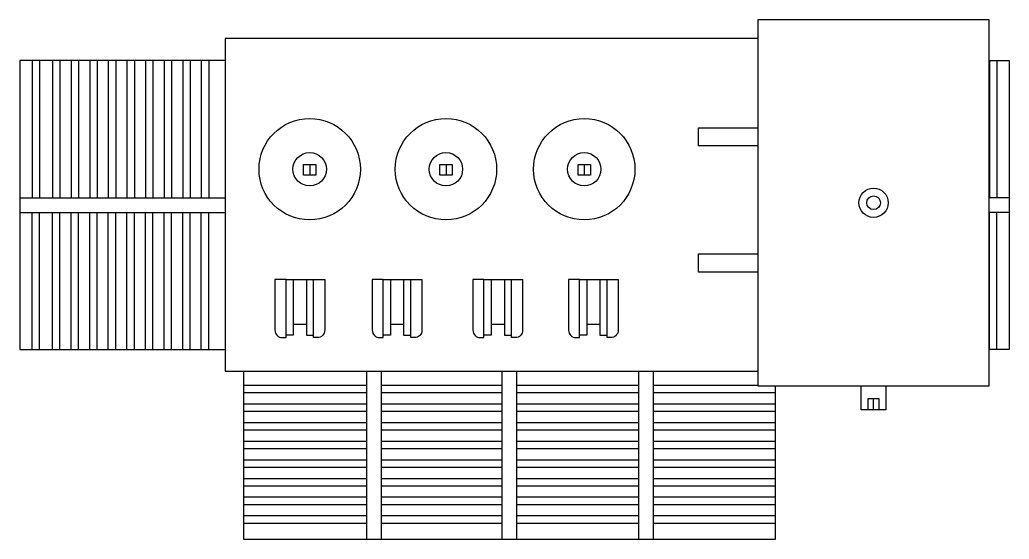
# Model space of a CAD drawing. Header units: millimetres. Extents: x 20927 to 53748, y 38421 to 54891.
# Drawn here: x 44620 to 46440, y 41512 to 42467 of the extents above; entities that cross this region are included whole.
import ezdxf

# ---------------------------------------------------------------- set-up
doc = ezdxf.new("R2010")
doc.units = ezdxf.units.MM
doc.layers.add('DETAIL', color=4, linetype='Continuous')
doc.layers.add('TRANS', color=2, linetype='Continuous')

msp = doc.modelspace()

# ---------------------------------------------------------------- linework, layer by layer
at = {"layer": 'DETAIL', "ltscale": 0.25}
for p, q in [((44643.2, 42391.7), (44643.2, 42139.8)), ((44656.8, 42391.7), (44656.8, 42139.8)), ((44680.6, 42391.7), (44680.6, 42139.8)), ((44694.3, 42391.7), (44694.3, 42139.8)), ((44714.8, 42391.7), (44714.8, 42139.8)), ((44728.5, 42391.7), (44728.5, 42139.8)), ((44749, 42391.7), (44749, 42139.8)), ((44762.7, 42391.7), (44762.7, 42139.8)), ((44783.3, 42391.7), (44783.3, 42139.8)), ((44797, 42391.7), (44797, 42139.8)), ((44817.5, 42391.7), (44817.5, 42139.8)), ((44831.2, 42391.7), (44831.2, 42139.8)), ((44851.7, 42391.7), (44851.7, 42139.8)), ((44865.4, 42391.7), (44865.4, 42139.8)), ((44885.9, 42391.7), (44885.9, 42139.8)), ((44899.6, 42391.7), (44899.6, 42139.8)), ((44920.2, 42391.7), (44920.2, 42139.8)), ((44933.8, 42391.7), (44933.8, 42139.8)), ((44954.4, 42391.7), (44954.4, 42139.8)), ((44968.1, 42391.7), (44968.1, 42139.8)), ((46404.1, 42391.7), (46404.1, 42139.8)), ((46417.8, 42391.7), (46417.8, 42139.8)), ((44620.5, 42139.8), (44998, 42139.8)), ((46440.5, 42139.8), (46403.4, 42139.8)), ((44620.5, 42112.4), (44998, 42112.4)), ((44643.2, 41860.5), (44643.2, 42112.4)), ((44656.8, 41860.5), (44656.8, 42112.4)), ((44680.6, 41860.5), (44680.6, 42112.4)), ((44694.3, 41860.5), (44694.3, 42112.4)), ((44714.8, 41860.5), (44714.8, 42112.4)), ((44728.5, 41860.5), (44728.5, 42112.4)), ((44749, 41860.5), (44749, 42112.4)), ((44762.7, 41860.5), (44762.7, 42112.4)), ((44783.3, 41860.5), (44783.3, 42112.4)), ((44797, 41860.5), (44797, 42112.4)), ((44817.5, 41860.5), (44817.5, 42112.4)), ((44831.2, 41860.5), (44831.2, 42112.4)), ((44851.7, 41860.5), (44851.7, 42112.4)), ((44865.4, 41860.5), (44865.4, 42112.4)), ((44885.9, 41860.5), (44885.9, 42112.4)), ((44899.6, 41860.5), (44899.6, 42112.4)), ((44920.2, 41860.5), (44920.2, 42112.4)), ((44933.8, 41860.5), (44933.8, 42112.4)), ((44954.4, 41860.5), (44954.4, 42112.4)), ((44968.1, 41860.5), (44968.1, 42112.4)), ((46440.5, 42112.4), (46403.4, 42112.4)), ((46404.1, 41860.5), (46404.1, 42112.4)), ((46417.8, 41860.5), (46417.8, 42112.4)), ((45110.2, 41989.3), (45161, 41989.3)), ((45289, 41989.3), (45339.9, 41989.3)), ((45474.3, 41989.3), (45525.2, 41989.3)), ((45650.1, 41989.3), (45701, 41989.3)), ((45258.6, 41512.2), (45258.6, 41821.2)), ((45286, 41512.2), (45286, 41821.2)), ((45507.5, 41512.2), (45507.5, 41821.2)), ((45534.9, 41512.2), (45534.9, 41821.2)), ((45759.1, 41512.2), (45759.1, 41821.2)), ((45786.4, 41512.2), (45786.4, 41821.2)), ((45031.8, 41795.1), (45258.6, 41795.1)), ((45286, 41795.1), (45507.5, 41795.1)), ((45534.9, 41795.1), (45759.1, 41795.1)), ((45786.4, 41795.1), (45978.3, 41795.1)), ((45031.8, 41781.5), (45258.6, 41781.5)), ((45286, 41781.5), (45507.5, 41781.5)), ((45534.9, 41781.5), (45759.1, 41781.5)), ((45786.4, 41781.5), (46010.6, 41781.5)), ((46190.9, 41750.2), (46190.9, 41770.4)), ((45031.8, 41760.9), (45258.6, 41760.9)), ((45286, 41760.9), (45507.5, 41760.9)), ((45534.9, 41760.9), (45759.1, 41760.9)), ((45786.4, 41760.9), (46010.6, 41760.9)), ((45031.8, 41747.2), (45258.6, 41747.2)), ((45286, 41747.2), (45507.5, 41747.2)), ((45534.9, 41747.2), (45759.1, 41747.2)), ((45786.4, 41747.2), (46010.6, 41747.2)), ((45031.8, 41726.7), (45258.6, 41726.7)), ((45286, 41726.7), (45507.5, 41726.7)), ((45534.9, 41726.7), (45759.1, 41726.7)), ((45786.4, 41726.7), (46010.6, 41726.7)), ((45031.8, 41713), (45258.6, 41713)), ((45286, 41713), (45507.5, 41713)), ((45534.9, 41713), (45759.1, 41713)), ((45786.4, 41713), (46010.6, 41713)), ((45031.8, 41692.5), (45258.6, 41692.5)), ((45031.8, 41678.8), (45258.6, 41678.8)), ((45286, 41692.5), (45507.5, 41692.5)), ((45286, 41678.8), (45507.5, 41678.8)), ((45534.9, 41692.5), (45759.1, 41692.5)), ((45534.9, 41678.8), (45759.1, 41678.8)), ((45786.4, 41692.5), (46010.6, 41692.5)), ((45786.4, 41678.8), (46010.6, 41678.8)), ((45031.8, 41658.3), (45258.6, 41658.3)), ((45031.8, 41644.6), (45258.6, 41644.6)), ((45286, 41658.3), (45507.5, 41658.3)), ((45286, 41644.6), (45507.5, 41644.6)), ((45534.9, 41658.3), (45759.1, 41658.3)), ((45534.9, 41644.6), (45759.1, 41644.6)), ((45786.4, 41658.3), (46010.6, 41658.3)), ((45786.4, 41644.6), (46010.6, 41644.6)), ((45031.8, 41624), (45258.6, 41624)), ((45286, 41624), (45507.5, 41624)), ((45534.9, 41624), (45759.1, 41624)), ((45786.4, 41624), (46010.6, 41624)), ((45031.8, 41610.3), (45258.6, 41610.3)), ((45286, 41610.3), (45507.5, 41610.3)), ((45534.9, 41610.3), (45759.1, 41610.3)), ((45786.4, 41610.3), (46010.6, 41610.3)), ((45031.8, 41589.8), (45258.6, 41589.8)), ((45286, 41589.8), (45507.5, 41589.8)), ((45534.9, 41589.8), (45759.1, 41589.8)), ((45786.4, 41589.8), (46010.6, 41589.8)), ((45031.8, 41576.1), (45258.6, 41576.1)), ((45286, 41576.1), (45507.5, 41576.1)), ((45534.9, 41576.1), (45759.1, 41576.1)), ((45786.4, 41576.1), (46010.6, 41576.1)), ((45031.8, 41555.6), (45258.6, 41555.6)), ((45286, 41555.6), (45507.5, 41555.6)), ((45534.9, 41555.6), (45759.1, 41555.6)), ((45786.4, 41555.6), (46010.6, 41555.6)), ((45031.8, 41541.9), (45258.6, 41541.9)), ((45286, 41541.9), (45507.5, 41541.9)), ((45534.9, 41541.9), (45759.1, 41541.9)), ((45786.4, 41541.9), (46010.6, 41541.9))]:
    msp.add_line(p, q, dxfattribs=at)
at = {"layer": 'DETAIL', "color": 241, "ltscale": 0.25}
for p, q in [((45153.7, 42200.9), (45153.7, 42181.4)), ((45404.5, 42200.9), (45404.5, 42181.4)), ((45658.9, 42200.9), (45658.9, 42181.4))]:
    msp.add_line(p, q, dxfattribs=at)
at = {"layer": 'DETAIL', "ltscale": 0.25}
msp.add_lwpolyline([(45978.3, 42466.6), (45978.3, 41794.1), (46403.4, 41794.1), (46403.4, 42466.6)], close=True, dxfattribs=at)
for points in [[(45978.3, 42235.1), (45868.8, 42235.1), (45868.8, 42268.3), (45978.3, 42268.3)], [(45978.3, 42003.2), (45868.8, 42003.2), (45868.8, 42036.4), (45978.3, 42036.4)], [(45123.6, 41989.3), (45123.6, 41887.4), (45110.2, 41887.4)], [(45147.6, 41989.3), (45147.6, 41887.4), (45161, 41887.4)], [(45302.4, 41989.3), (45302.4, 41887.4), (45289, 41887.4)], [(45326.5, 41989.3), (45326.5, 41887.4), (45339.9, 41887.4)], [(45487.7, 41989.3), (45487.7, 41887.4), (45474.3, 41887.4)], [(45511.8, 41989.3), (45511.8, 41887.4), (45525.2, 41887.4)], [(45663.5, 41989.3), (45663.5, 41887.4), (45650.1, 41887.4)], [(45687.6, 41989.3), (45687.6, 41887.4), (45701, 41887.4)], [(45123.6, 41907.1), (45147.6, 41907.1)], [(45302.4, 41907.1), (45326.5, 41907.1)], [(45487.7, 41907.1), (45511.8, 41907.1)], [(45663.5, 41907.1), (45687.6, 41907.1)], [(46213.5, 41794.1), (46213.5, 41750.2), (46168.2, 41750.2), (46168.2, 41794.1)], [(46201.1, 41750.2), (46201.1, 41770.4), (46180.6, 41770.4), (46180.6, 41750.2)]]:
    msp.add_lwpolyline(points, dxfattribs=at)
at = {"layer": 'DETAIL', "color": 241, "ltscale": 0.25}
for points in [[(45142.6, 42200.9), (45164.8, 42200.9), (45164.8, 42181.4), (45142.6, 42181.4)], [(45393.4, 42200.9), (45415.6, 42200.9), (45415.6, 42181.4), (45393.4, 42181.4)], [(45647.8, 42200.9), (45670, 42200.9), (45670, 42181.4), (45647.8, 42181.4)]]:
    msp.add_lwpolyline(points, close=True, dxfattribs=at)
for points in [[(45110.2, 41989.3), (45089.9, 41989.3), (45089.9, 41896.3, 0.414214), (45103.6, 41882.6), (45110.2, 41882.6)], [(45161, 41989.3), (45181.3, 41989.3), (45181.3, 41896.3, -0.414214), (45167.6, 41882.6), (45161, 41882.6)], [(45289, 41989.3), (45268.8, 41989.3), (45268.8, 41896.3, 0.414214), (45282.5, 41882.6), (45289, 41882.6)], [(45339.9, 41989.3), (45360.2, 41989.3), (45360.2, 41896.3, -0.414214), (45346.5, 41882.6), (45339.9, 41882.6)], [(45474.3, 41989.3), (45454.1, 41989.3), (45454.1, 41896.3, 0.414214), (45467.7, 41882.6), (45474.3, 41882.6)], [(45525.2, 41989.3), (45545.4, 41989.3), (45545.4, 41896.3, -0.414214), (45531.8, 41882.6), (45525.2, 41882.6)], [(45650.1, 41989.3), (45629.9, 41989.3), (45629.9, 41896.3, 0.414214), (45643.6, 41882.6), (45650.1, 41882.6)], [(45701, 41989.3), (45721.3, 41989.3), (45721.3, 41896.3, -0.414214), (45707.6, 41882.6), (45701, 41882.6)]]:
    msp.add_lwpolyline(points, format="xyb", close=True, dxfattribs=at)
at = {"layer": 'DETAIL', "ltscale": 0.25}
for centre in [(45153.7, 42192.1), (45404.4, 42192.1), (45658.8, 42192.1)]:
    msp.add_circle(centre, 93.2, dxfattribs=at)
at = {"layer": 'DETAIL', "color": 241, "ltscale": 0.25}
for centre, radius in [((45153.7, 42192.1), 30.7), ((45404.4, 42192.1), 30.7), ((45658.8, 42192.1), 30.7), ((46190.9, 42130.4), 27), ((46190.9, 42130.4), 12.6)]:
    msp.add_circle(centre, radius, dxfattribs=at)
at = {"layer": 'TRANS', "ltscale": 0.25}
for points in [[(45978.3, 42432.2), (44998, 42432.2), (44998, 41821.2), (45978.3, 41821.2)], [(44998, 42391.7), (44620.5, 42391.7), (44620.5, 41860.5), (44998, 41860.5)], [(46403.4, 42391.7), (46440.5, 42391.7), (46440.5, 41860.5), (46403.4, 41860.5)], [(45031.8, 41821.2), (45031.8, 41512.2), (46010.6, 41512.2), (46010.6, 41794.1)]]:
    msp.add_lwpolyline(points, dxfattribs=at)

doc.saveas('drawing.dxf')
